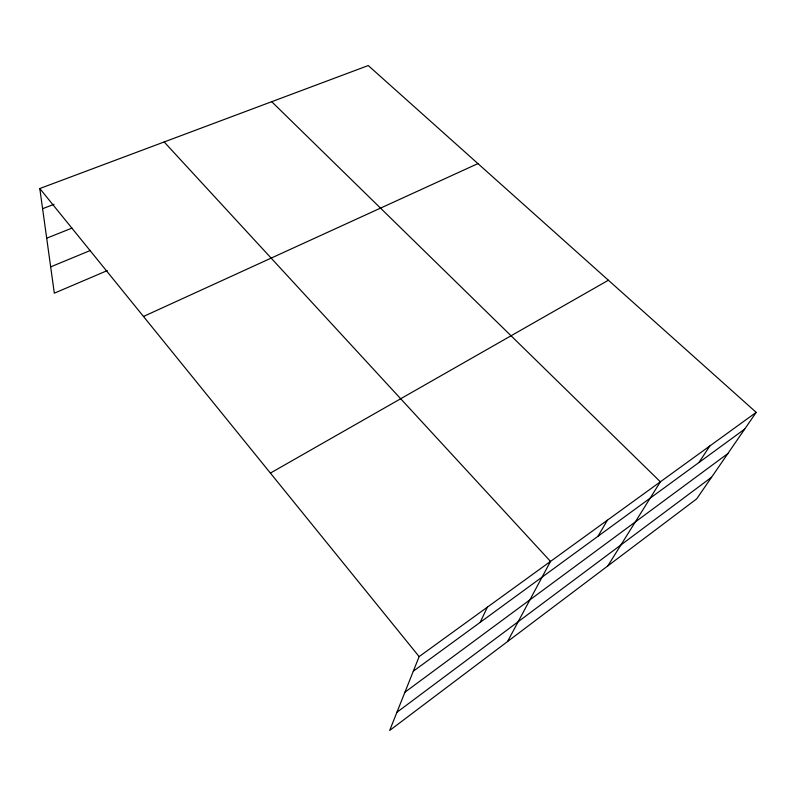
<?xml version="1.0" encoding="UTF-8"?>
<svg xmlns="http://www.w3.org/2000/svg" width="796" height="796" viewBox="0 0 796 796"><rect width="100%" height="100%" fill="white"/><g stroke="black" fill="none" stroke-linecap="round" stroke-linejoin="round"><path stroke-width="1.19" d="M756.2 412.368L419.134 656.61L389.672 730.449L696.649 498.913L756.2 412.368L368.25 65.551L39.8 188.533L54.317 293.187L107.281 270.59M480.157 622.353L487.391 607.139M507.52 641.566L550.504 561.409L164.175 141.967M597.975 536.285L607.378 520.206M607.816 565.916L660.372 481.809L271.705 101.699M698.928 462.536L709.863 445.939M396.905 712.311L711.554 477.252M404.925 692.212L727.862 453.561M413.313 671.187L744.678 429.114M270.401 473.083L608.393 280.232M143.479 316.47L477.928 163.598M50.665 266.879L90.465 250.422M46.685 238.203L71.978 228.104M42.596 208.701L54.019 204.313M39.8 188.533L419.134 656.61"/></g></svg>
